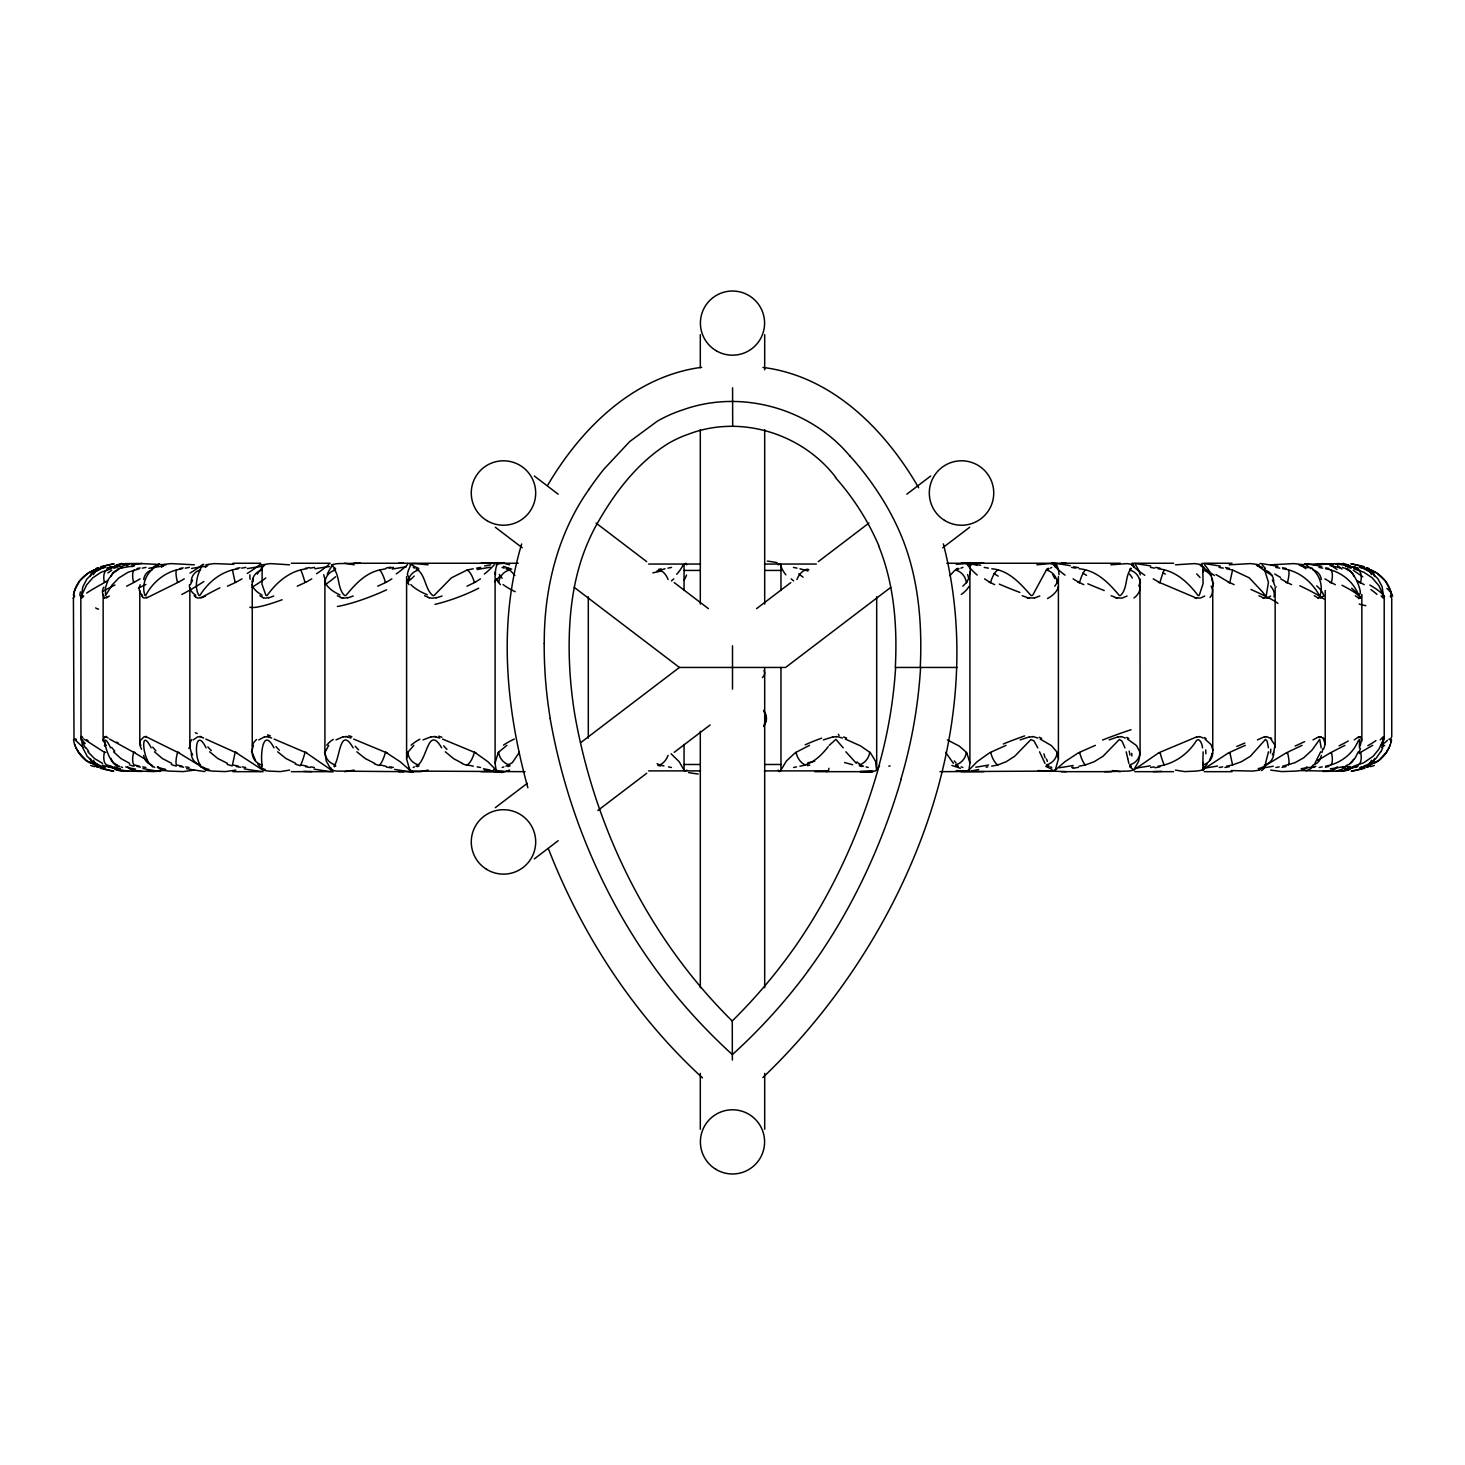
<?xml version="1.0" encoding="UTF-8"?>
<svg xmlns="http://www.w3.org/2000/svg" width="1465" height="1465" viewBox="0 0 1465 1465"><rect width="100%" height="100%" fill="white"/><g stroke="black" fill="none" stroke-linecap="round" stroke-linejoin="round"><path stroke-width="1.5" d="M103.136 741.217L103.154 594.46M139.798 744.367L139.798 590.523M200.577 766.158L200.43 764.931A13.496 12.617 -41.2 0 1 191.292 752.296L189.846 747.333L189.846 587.648M325.029 578.858L324.955 581.898M525.038 771.67L413.753 771.084A134.853 70.466 90 0 1 409.76 770.096L406.592 758.943L406.592 576.587M509.582 770.114L504.949 771.597L499.052 771.084A134.853 51.605 90 0 1 496.122 770.096L495.097 763.521L495.097 572.101M1104.427 771.67L1128.691 771.084A134.853 87.589 90 0 0 1133.654 770.096L1138.47 761.69L1140.081 754.548L1139.971 578.858M1203.644 766.158L1202.802 764.931A13.496 12.947 17.5 0 0 1212.745 752.296L1212.745 582.631A13.478 12.947 -17.5 0 0 1202.802 569.995L1203.644 568.786M1323.646 748.981L1325.202 744.367L1325.202 590.523M1384.205 596.017L1384.224 738.049L1383.986 736.895M1140.1 754.292L1140.045 753.028M1360.289 745.813L1361.589 739.093M189.846 747.333L189.992 745.355A55.871 20.986 3.8 0 1 191.714 739.66M80.831 595.742L80.996 739.898M544.266 643.483C543.991 589.186 557.451 533.956 589.095 489.2M762.88 1077.526C901.121 945.584 992.812 734.881 943.332 543.881M406.592 758.431L407.526 753.028M1273.836 752.039L1274.935 745.081L1270.888 739.093M261.887 765.389L262.143 765.023A13.496 12.947 -17.5 0 1 252.255 752.296L252.255 582.631A13.478 12.947 17.5 0 1 262.198 569.995L261.466 568.951M1226.663 568.786L1232.559 569.995L1229.794 582.631L1234.116 584.663M1212.947 584.663L1212.8 586.183M495.097 762.899L498.118 753.028M1325.202 744.367L1323.518 739.093M920.276 667.454C922.437 621.398 918.17 573.95 899.418 531.356A259.818 259.818 0 0 0 879.146 494.035A292.029 292.029 0 0 0 849.81 455.853M252.072 750.3L253.445 745.355M1268.489 751.801L1265.522 763.338M1321.174 747.864L1319.727 739.349L1311.981 750.153L1303.63 757.863L1294.859 762.734L1282.864 766.158M80.776 738.049L81.015 736.895A13.277 2.106 70.6 0 1 81.802 737.664M1384.224 596.804L1384.077 597.812M324.955 753.028L326.292 761.068L331.346 770.096A134.853 87.589 90 0 0 336.309 771.084L403.754 771.67M1140.045 581.898L1140.1 580.653M262.198 569.995L262.015 584.279L265.952 595.413A2.234 1.557 -77 0 0 267.289 595.248C276.757 582.099 290.07 570.563 306.789 568.786M1202.802 764.931L1203.131 751.801M1203.095 762.423L1202.911 763.943L1203.058 762.661M200.577 568.786C196.786 576.404 194.259 587.245 198.874 595.413A2.234 1.3 -78.6 0 0 200.009 595.248C208.524 581.678 222.039 570.746 238.337 568.786M1058.224 578.858L1057.474 581.898M73.451 595.468L73.836 593.38M200.43 569.995L200.449 569.903A13.478 12.617 41.2 0 0 191.292 582.631L190.432 584.663M1384.169 739.093L1382.319 743.304M1391.475 739.862C1390.578 747.535 1383.345 759.603 1374.078 763.338M73.543 594.991L73.744 593.893M1391.439 740.081L1390.981 742.279M103.228 739.898L104.748 736.895M1359.428 747.864L1359.465 739.44L1358 741.363M1320.661 751.801L1314.947 763.338M73.799 593.6C76.198 581.385 86.38 571.661 98.338 568.786M252.401 581.898L253.298 578.858M1212.599 753.028L1209.541 760.463M73.928 593.032L74.587 590.596M73.268 598.251L74.184 596.017M521.668 543.955C497.807 623.284 506.011 708.913 527.876 787.731M878.377 768.393C860.834 830.124 834.043 889.438 797.967 942.581A540.841 540.841 0 0 1 732.189 1021.013M956.315 770.572L965.948 771.084A134.853 51.605 90 0 0 968.878 770.096L969.903 763.521L969.903 572.101M901.158 779.288C881.179 847.539 850.433 912.97 808.369 970.453M1382.227 747.864L1383.473 739.367L1379.005 749.018L1373.163 756.251L1363.769 762.734L1353.752 766.158M73.415 597.738L74.001 738.561M74.715 590.23L79.568 581.019L87.9 573.291M1390.267 744.751L1389.827 746.015M1361.534 596.017L1360.491 597.812M1358.33 751.801L1355.033 758.174L1350.034 763.338M686.792 770.114L684.833 771.322A132.601 10.402 90 0 1 684.045 770.096L679.156 761.69L671.117 753.779M778.208 564.812L780.167 563.604A132.601 10.402 90 0 1 780.955 564.849M778.208 770.114L779.16 771.597L780.369 771.084A134.853 10.585 -90 0 0 780.973 770.114L786.357 761.068L794.909 753.028A41.35 32.157 34.4 0 1 796.118 752.406M1390.193 739.898L1391.75 736.639L1391.732 598.251L1390.67 595.742M73.58 597.299L74.037 596.273M968.457 578.858L966.882 581.898M1389.314 747.26L1389.04 747.864A46.367 38.127 16.3 0 1 1386.549 751.582M333.855 766.067C340.008 760.152 339.66 724.333 353.157 747.864M1131.236 568.786C1124.79 575.489 1127.903 588.252 1120.743 595.248A2.234 1.795 74.4 0 1 1119.242 595.431C1108.877 582.997 1096.479 570.251 1079.265 568.786M1357.561 742.279C1351.81 755.043 1339.266 763.814 1325.624 766.158M1138.799 586.183L1139.971 582.631A13.478 12.965 14.1 0 0 1129.46 569.995M939.962 771.67L1051.247 771.084A134.853 70.466 90 0 0 1055.24 770.096L1058.408 758.943L1058.408 576.587M763.924 726.585L766.305 718.363L763.924 710.122M1380.598 751.801L1375.891 758.54L1369.903 763.338M191.421 582.392L192.629 580.14M764.089 726.072L766.195 718.363L764.089 710.635M1272.352 754.805L1273.708 752.296A13.496 12.617 41.2 0 1 1264.57 764.931L1264.442 766.067A59.186 10.786 3.2 0 1 1264.405 766.891M519.361 752.314L512.274 762.734L505.919 766.158M262.143 765.023C260.276 756.05 262.675 726.109 273.992 747.864M140.951 739.898L143.936 736.895A13.277 5.823 68.7 0 1 145.603 736.968M1386.916 751.801L1378.62 760.591L1366.607 766.158M547.782 485.08C581.184 428.311 633.667 376.322 701.662 367.294M949.888 575.672L954.557 570.618L959.026 568.786M1207.123 764.126L1202.197 770.096A134.853 102.55 90 0 1 1196.392 771.084L1184.654 771.597L1175.443 770.114M879.568 765.939L876.693 770.096A134.853 31.479 -90 0 1 874.916 771.084L859.955 771.597L873.103 771.615L861.255 771.67M1323.371 596.017L1321.338 597.885A13.789 6.061 67.2 0 1 1318.427 597.39M829.19 745.392L835.874 739.367L843.217 747.864M828.201 746.637C821.151 755.848 811.83 764.583 799.89 766.158M968.878 770.096L977.137 761.69L989.26 753.028A41.35 35.123 10.7 0 1 990.761 752.497M498.008 752.9A41.35 21.975 52.3 0 1 498.558 752.204L506.89 745.355M1054.8 586.183L1057.162 582.631A13.478 12.672 39.1 0 0 1046.358 569.995L1032.678 595.248A2.234 1.978 70 0 1 1030.994 595.431C1020.373 583.656 1008.891 570.178 991.787 568.786M143.698 579.536A13.478 11.958 54.7 0 1 151.774 569.995L152.873 568.786M151.774 569.995C145.09 575.562 141.72 586.824 144.943 595.413A2.234 0.989 -79.6 0 0 145.822 595.248C153.093 581.458 166.406 570.929 182.045 568.786M328.691 745.355L325.029 752.296A13.496 12.965 14.1 0 0 335.54 764.931M82.022 597.885L83.761 596.017M1312.2 766.067L1313.226 764.931A13.496 11.958 54.7 0 0 1321.302 755.391M1055.24 770.096L1064.909 761.69L1078.112 753.028M1262.262 767.147L1259.168 770.096A134.853 114.984 90 0 1 1252.648 771.084L1231.168 770.572M193.252 739.898L197.61 736.895A13.277 7.49 66.7 0 1 199.753 736.913M415.932 766.158C427.157 762.697 427.615 723.49 441.661 747.864M1383.125 736.895L1380.195 739.898M673.79 578.858L671.409 580.909M1133.654 770.096L1158.467 753.028M962.871 586.183L966.351 582.631A13.478 12.05 53.6 0 0 955.51 569.995M1306.707 767.147L1303.172 770.096A134.853 124.598 90 0 1 1296.104 771.084L1281.875 771.597L1270.686 770.114M1270.668 596.017L1267.756 597.885M413.863 745.355L407.838 752.296A13.496 12.672 39.1 0 0 418.66 764.931M1202.197 770.096L1228.311 753.028M1337.014 767.147L1333.113 770.096A134.853 131.136 90 0 1 1325.697 771.084L1301.176 770.572M495.317 807.655L527.308 783.299M580.708 742.627L679.394 667.454L785.588 667.454L890.775 587.355M756.581 608.653L790.789 582.594M818.294 561.644L868.946 523.06M906.817 494.199L930.66 476.033M534.34 858.875L558.183 840.709M597.848 810.493L646.706 773.282M674.211 752.332L710.104 724.992M942.764 547.764L969.683 527.254M1384.681 745.355L1381.953 747.333M109.326 596.017L106.689 597.885M1259.168 770.096L1265.943 765.334M1352.451 767.147L1348.276 770.096A134.853 134.45 90 0 1 1340.658 771.084L1322.803 771.451M153.642 568.145L154.851 567.394M258.811 739.898L264.451 736.895M480.447 578.858L475.722 581.898M1303.172 770.096L1307.476 767.147M112.347 567.816L116.724 564.831A132.601 132.198 90 0 1 126.906 563.604L142.197 563.457M1354.246 739.898L1358.568 736.895M1352.598 767.147L1348.276 770.096A134.853 134.45 -90 0 1 1340.658 771.084M1333.113 770.096L1337.49 767.147M1266.84 764.73L1285.977 753.028M391.906 578.858L386.87 581.898M107.714 580.653L105.681 581.898M139.303 568.786L128.078 572.247L118.995 577.851L112.073 584.975L105.59 595.523L105.425 587.868L108.117 579.774L112.933 573.291L119.452 568.786M1204.706 596.017L1200.769 597.958A13.789 9.303 61.9 0 1 1196.557 597.592M140.072 578.858L134.981 581.898M1317.749 760.463L1318.976 759.694M311.77 578.858L306.515 581.898M1319.397 759.456L1330 753.028M1372.687 745.355L1360.582 752.296A13.496 6.702 72.1 0 1 1358.275 764.931M184.279 578.858L179.005 581.898M241.981 578.858L236.652 581.898M88.761 572.76L94.602 569.995A13.478 8.351 70.2 0 0 90.391 576.459M336.053 739.898L342.828 736.895M1051.724 567.468L1050.552 568.072M413.222 767.495L414.394 766.873M1312.988 739.898L1318.592 736.895M1345.511 766.158L1347.58 764.931A13.496 11.024 62.4 0 0 1353.642 759.419M1344.925 745.355L1331.374 752.296A13.496 4.871 73.4 0 1 1330.769 764.931M101.122 568.786L93.266 572.76L86.783 579.188L82.736 587.117L81.546 595.541L86.582 584.975L92.771 577.851L101.085 572.247L111.175 568.786M1127.116 596.017L1122.428 597.958A13.789 10.585 57.1 0 1 1117.649 597.647M1046.358 569.995L1049.032 568.786M126.649 586.183L133.626 582.631A13.478 4.871 73.4 0 1 134.231 569.995M205.485 596.017L201.053 597.958M423.055 739.898L430.802 736.895M1257.428 739.898L1264.167 736.895M1302.092 745.355L1287.424 752.296A13.496 2.93 74.2 0 1 1288.504 764.931M120.734 568.145L122.584 567.394M466.987 586.183L474.385 582.631A13.478 5.073 73.3 0 0 467.152 569.995L451.403 577.851L434.299 595.248A2.234 1.959 -70.2 0 1 432.596 595.431C424.502 588.399 425.747 573.914 415.968 568.786M227.478 586.183L235.206 582.631L232.441 569.995M1039.82 596.017L1034.491 597.958M809.522 745.355L796.026 752.296A13.496 8.534 69.9 0 0 805.402 764.931M146.592 597.958L177.576 582.631A13.478 2.93 74.2 0 1 176.496 569.995M1344.028 766.873L1342.508 767.495M297.267 586.183L305.068 582.631A13.478 1.135 74.5 0 0 300.691 569.995M377.75 586.183L385.46 582.631A13.478 3.15 74.1 0 0 379.582 569.995C365.279 573.2 355.134 584.334 346.216 595.138A2.234 1.776 -74.5 0 1 344.495 595.431C337.243 588.417 339.972 575.745 333.764 568.786M1245.25 745.355L1229.794 752.296L1232.578 764.931L1226.571 766.158M273.699 596.017L268.589 597.958M956.315 564.355L964.977 563.604A132.601 50.744 -90 0 1 968.878 564.831M1006.034 745.355L990.615 752.296A13.496 5.073 73.3 0 0 997.848 764.931L1006.162 761.745L1014.696 756.251L1030.921 739.55L1033.851 740.796L1037.806 747.864M656.961 570.984L665.018 568.786M1095.362 745.355L1079.54 752.296A13.496 3.15 74.1 0 0 1085.418 764.931L1094.117 761.745L1103.035 756.251L1119.407 739.44L1121.97 741.07L1124.974 747.864M1109.225 739.898L1117.74 736.895M353.212 596.017L347.553 597.958M1363.842 766.158L1366.79 764.931A13.496 9.816 67.1 0 0 1371.551 760.335M962.945 567.394L960.875 568.145M428.128 770.114L420.473 771.67L398.736 771.67M1036.872 564.812L1049.911 563.604A132.601 69.276 -90 0 1 1055.24 564.831M502.147 767.495L503.832 766.873M1020.226 739.898L1029.327 736.895M442.064 596.017L436.002 597.958M823.348 739.898L832.907 736.895M102.898 568.145L105.334 567.394M1361.791 766.873L1359.795 767.495M354.182 770.114L344.678 771.67M1110.818 564.812L1127.025 563.604A132.601 86.124 -90 0 1 1133.654 564.831M1232.578 764.931L1241.386 761.745L1250.378 756.251L1265.522 739.367L1267.188 741.363L1268.434 747.864M1158.101 766.158C1173.227 764.236 1186.65 755.079 1195.165 742.59C1198.516 735.338 1202.435 743.652 1202.49 747.864M1196.667 736.895L1159.932 752.296A13.496 1.135 74.5 0 0 1164.309 764.931M100.554 568.145L103.521 567.394M1364.043 766.873L1361.626 767.495M289.557 770.114L280.346 771.597L268.626 771.084A134.853 102.55 90 0 1 262.803 770.096L236.689 753.028M1175.443 564.812L1194.415 563.604A132.601 100.829 -90 0 1 1202.197 564.831M113.776 568.145L117.2 567.394M235.828 770.114L225.5 771.597L212.352 771.084A134.853 114.984 90 0 1 205.833 770.096L199.057 765.334M1229.172 564.812L1250.451 563.604A132.601 113.061 -90 0 1 1259.168 564.831M1350.767 766.873L1347.965 767.495M467.152 569.995L473.213 568.786M997.848 764.931L991.677 766.158M379.582 569.995L385.734 568.786M796.502 766.873L793.591 767.495M668.003 568.145L671.574 567.394M194.314 770.114L183.125 771.597L168.896 771.084A134.853 124.598 90 0 1 161.828 770.096L157.524 767.147M1270.686 564.812L1293.723 563.604A132.601 122.511 -90 0 1 1303.172 564.831M1085.418 764.931L1079.156 766.158M142.233 568.145L146.042 567.394M1322.254 766.873L1319.159 767.495M166.076 770.114L154.301 771.597L139.303 771.084A134.853 131.136 90 0 1 131.887 770.096L127.51 767.147M1298.924 564.812L1323.188 563.604A132.601 128.938 -90 0 1 1333.113 564.831A132.601 128.938 90 0 0 1330.659 564.446M1313.226 564.812L1338.094 563.604A132.601 132.198 -90 0 1 1348.276 564.831L1350.016 566.021M185.231 568.145L189.296 567.394M1279.22 766.873L1275.905 767.495M476.601 568.145L480.758 567.394M987.831 766.873L986.128 767.184M241.688 568.145L245.955 567.394M1222.726 766.873L1219.265 767.495M310.25 568.145L314.572 567.394M389.196 568.145L393.499 567.394M1154.164 766.873L1150.648 767.495M1073.021 767.257L1071.721 767.495M147.086 770.938L149.467 770.572M1161.58 771.377L1153.047 771.597M142.197 771.451L124.342 771.084A134.853 134.45 -90 0 1 116.724 770.096L112.402 767.147M311.953 771.597L303.42 771.377M398.736 563.256L518.207 563.256M480.996 563.256L503.978 563.256L509.582 564.812M961.022 563.256L984.004 563.256M1066.264 563.256L946.793 563.256M232.99 563.256L260.715 563.256M291.352 563.256L330.174 563.256M353.724 563.256L403.754 563.256M1061.246 563.256L1120.322 563.256M1134.826 563.256L1173.648 563.256M1204.285 563.256L1232.01 563.256M648.647 564.043L700.471 564.043M764.529 564.043L816.353 564.043M684.045 570.434L700.178 570.434M764.822 570.434L780.955 570.434M957.323 667.454L895.316 667.454C897.422 626.379 894.273 584.059 878.542 545.658M684.045 764.492L700.178 764.492M764.822 764.492L780.955 764.492M648.647 770.883L700.471 770.883M764.529 770.883L828.238 770.883A6.446 1.007 90 0 0 828.934 768.283M232.99 771.67L260.715 771.67M291.352 771.67L330.174 771.67M814.687 771.67L870.32 771.67M1061.246 771.67L1111.276 771.67M1134.826 771.67L1173.648 771.67M1204.285 771.67L1232.01 771.67M480.996 771.67L503.978 771.67M961.022 771.67L984.004 771.67M1066.264 771.67L1038.081 770.572M331.346 564.831A132.601 86.124 -90 0 1 337.976 563.604L360.573 563.256M503.978 563.256L500.041 563.604A132.601 50.744 -90 0 0 496.122 564.831M344.678 563.256L354.182 564.812M1120.322 771.67L1112.32 770.572M871.913 771.67L869.587 770.938M1150.428 567.394L1154.75 568.145M314.352 767.495L310.836 766.873M1219.045 567.394L1223.312 568.145M1071.501 567.394L1075.804 568.145M393.279 767.495L391.979 767.257M245.735 767.495L242.274 766.873M391.54 767.184L389.782 766.873M1275.704 567.394L1279.769 568.145M984.242 567.394L988.399 568.145M480.557 767.495L477.169 766.873M385.844 766.158L379.582 764.931A13.496 3.15 -74.1 0 0 385.46 752.296L353.706 739.093M189.095 767.495L185.78 766.873M1158.211 568.786C1175.241 570.379 1188.188 582.429 1197.949 595.413A2.234 1.557 76.9 0 0 1199.267 595.248L1203.076 583.601L1202.802 569.995M233.832 564.355L214.549 563.604A132.601 113.061 -90 0 0 205.833 564.831M306.899 766.158L300.691 764.931A13.496 1.135 -74.5 0 0 305.068 752.296L274.138 739.093M473.323 766.158L467.152 764.931A13.496 5.073 -73.3 0 0 474.385 752.296L442.577 739.093M238.429 766.158L232.441 764.931L235.206 752.296L205.869 739.093M1318.958 567.394L1322.767 568.145M145.841 767.495L142.746 766.873M166.076 564.812L141.812 563.604A132.601 128.938 -90 0 0 131.887 564.831M182.136 766.158L176.496 764.931A13.496 2.93 -74.2 0 1 177.576 752.296L146.427 736.895M1282.955 568.786C1298.851 570.782 1311.871 581.715 1319.342 595.413A2.234 1.007 79.6 0 0 1320.185 595.266C1323.261 585.945 1319.617 574.994 1312.127 568.786M762.99 367.422C832.303 376.157 885.299 429.886 918.683 487.808M799.982 568.786L808.057 570.984M793.426 567.394L796.997 568.145M194.314 564.812L171.277 563.604A132.601 122.511 -90 0 0 161.828 564.831M663.956 765.902L659.598 764.931A13.496 8.534 -69.9 0 0 668.077 755.391M1347.8 567.394L1351.224 568.145M668.498 766.873L671.409 767.495M117.035 767.495L114.233 766.873M1325.697 568.786C1339.743 571.094 1352.415 580.47 1358.055 593.636C1365.032 599.277 1354.374 568.054 1345.548 568.786M139.376 766.158L134.231 764.931A13.496 4.871 -73.4 0 1 133.626 752.296L109.582 739.093M435.691 736.895L439.647 738.049M1029.217 598.013L1027.789 597.647M347.278 736.895L350.941 738.049M1361.479 567.394L1364.446 568.145M103.374 767.495L100.957 766.873M1353.825 568.786L1363.915 572.266L1372.229 577.833L1378.876 585.689L1383.509 595.504L1382.008 586.385L1377.796 578.638L1371.716 572.742L1363.878 568.786M111.248 766.158L106.725 764.931A13.496 6.702 -72.1 0 1 104.418 752.296L83.945 739.093M1117.649 598.013L1116.33 597.647M289.557 564.812L270.585 563.604A132.601 100.829 -90 0 0 262.803 564.831M863.508 766.158L859.168 764.931A13.496 11.152 -61.8 0 0 869.789 752.296L860.376 745.813L845.342 739.093M1232.559 569.995L1249.242 577.833L1262.336 591.714M268.333 736.895L271.629 738.049M342.737 598.013L341.565 597.647M1196.594 598.013L1195.422 597.647M866.09 766.873L868.232 767.495M1359.667 567.394L1362.102 568.145M105.205 767.495L103.209 766.873M1366.662 568.786C1379.334 571.332 1390.084 583.51 1391.53 595.358M98.393 766.158L86.673 760.811L78.085 751.801M429.392 597.647L430.71 598.013A13.789 11.427 -51.6 0 0 435.966 597.573M1026.727 597.317L1022.185 595.742M200.833 736.895L203.672 738.049M505.974 568.786L510.443 570.618L514.893 575.342M958.073 765.829L955.51 764.931A13.496 12.05 -53.6 0 0 966.351 752.296L959.209 746.051L947.342 739.898M1264.094 598.013L1263.105 597.647M842.448 738.049L838.328 736.895A14.943 14.265 -30.2 0 0 836.552 736.492M1115.341 597.317L1111.093 595.742M504.125 568.145L502.056 567.394M428.439 597.317L424.594 595.742M961.168 766.873L962.853 767.495M428.128 564.812L415.108 563.604A132.601 69.276 -90 0 0 409.76 564.831M295.655 763.338L286.041 758.54L277.654 751.801M1194.543 597.317L1159.932 582.631A13.478 1.135 -74.5 0 1 1164.309 569.995M227.423 763.338L217.864 758.54L209.623 751.801M101.158 766.158L92.698 761.745L87.149 756.251L82.773 747.864L81.564 739.349L85.3 747.864M1342.416 567.394L1344.266 568.145M374.637 763.338L365.206 758.54L356.874 751.801M122.492 767.495L120.972 766.873M171.643 763.338L162.377 758.54L154.484 751.801M1037.788 738.049L1034.198 736.895A14.943 12.874 -59.5 0 0 1032.642 736.51M462.409 763.338L453.418 758.54L445.342 751.801M340.722 597.317L337.371 595.742M263.389 597.647L264.378 598.013A13.789 8.991 -62.7 0 0 268.608 597.445M129.671 763.338L120.917 758.54L113.556 751.801M1049.068 766.158L1046.34 764.931A13.496 12.672 -39.1 0 0 1057.162 752.296L1051.394 745.575L1040.223 739.093M1262.354 597.317L1258.966 595.742M1125.34 738.049L1122.172 736.895A14.943 11.683 -65.5 0 0 1120.762 736.529M102.532 763.338L94.511 758.54L87.882 751.801M1083.807 584.663L1079.54 582.631A13.478 3.15 -74.1 0 1 1085.418 569.995M1291.617 584.663L1287.424 582.631A13.478 2.93 -74.2 0 0 1288.504 569.995M994.68 584.663L990.615 582.631A13.478 5.073 -73.3 0 1 997.848 569.995M262.656 597.317L259.873 595.742M414.449 568.072L413.276 567.468M1050.606 766.873L1051.778 767.495M1335.329 584.663L1331.374 582.631A13.478 4.871 -73.4 0 0 1330.769 569.995M1321.082 736.895L1322.62 738.049M90.922 763.338C81.729 759.932 74.477 747.59 73.525 739.862M1228.348 581.898L1216.023 574.591M1158.485 581.898L1153.23 578.858M306.551 753.028L331.346 770.096M1285.995 581.898L1280.721 578.858M1127.482 739.093L1136.51 745.575L1139.971 752.296A13.496 12.965 -14.1 0 1 1129.46 764.931L1131.273 766.158M179.041 753.028L198.16 764.73M1317.108 597.317L1314.288 595.742M1203.241 738.049L1200.549 736.895A14.943 10.218 -69.3 0 0 1199.341 736.547M1078.13 581.898L1073.094 578.858M119.489 766.158C107.568 767.825 98.595 722.556 110.589 747.864M386.888 753.028L400.091 761.69L409.76 770.096M1330.019 581.898L1324.928 578.858M135.018 753.028L145.603 759.456M106.432 736.895L108.154 738.049M1364.208 584.663L1360.582 582.631A13.478 6.702 -72.1 0 0 1358.275 569.995M1310.15 567.394L1311.358 568.145M154.649 767.422L153.788 766.873M989.278 581.898L984.553 578.858M475.74 753.028L487.863 761.69L496.122 770.096M1376.239 572.76L1370.398 569.995A13.478 8.351 -70.2 0 1 1374.61 576.459M1359.319 581.898L1357.286 580.653M196.163 597.317L194.167 595.87M146.024 759.694L147.251 760.463M1377.1 573.291L1385.432 581.019L1390.285 590.23M1204.999 739.093L1211.061 744.605L1212.947 750.263M1269.532 738.049L1267.39 736.895A14.943 8.497 -71.7 0 0 1266.401 736.565M856.347 763.338L845.891 751.801M82.937 747.26L74.294 739.093M1355.29 595.742L1357.487 597.317M112.549 767.147L116.724 770.096A134.853 134.45 90 0 0 124.342 771.084M824.465 771.048L826.846 771.579A122.584 19.173 90 0 0 828.238 770.883M131.887 770.096L127.986 767.147M679.394 667.454L574.225 587.355M534.34 476.033L558.183 494.199M596.054 523.06L646.706 561.644M674.211 582.594L708.419 608.653M495.317 527.254L522.236 547.764M793.591 580.909L791.21 578.858M1360.253 736.895L1361.168 738.049A51.403 17.836 -22.5 0 1 1361.333 739.184M161.828 770.096L158.293 767.147M152.891 766.158C142.984 763.466 139.193 724.168 151.206 747.864M104.619 597.921L104.436 597.738A35.087 11.647 -48.2 0 1 104.216 597.226L103.429 595.87M142.746 597.207L141.519 595.87M953.367 763.338L945.639 752.332M205.833 770.096L202.738 767.147M702.504 1077.892C634.07 1014.97 582.154 935.329 548.459 848.913M81.875 736.895L82.956 738.049M1383.015 597.921L1381.092 595.87M500.444 584.663L498.649 582.631A13.478 12.05 -53.6 0 1 509.49 569.995M849.792 455.89C810.273 408.57 741.546 388.884 683.258 409.724A136.135 136.135 0 0 0 657.437 421.096L629.73 441.551L604.038 469.038A301.351 301.351 0 0 0 589.095 489.2M262.803 770.096L257.877 764.126M1313.134 569.903L1313.226 569.995A13.478 11.958 -54.7 0 1 1321.302 579.536M835.746 477.334C802.216 433.493 740.484 414.21 688.477 434.189A110.626 110.626 0 0 0 668.022 443.62C636.03 463.636 612.809 495.115 594.882 527.766A215.556 215.556 0 0 0 585.506 548.24C573.035 579.792 569.079 614.036 569.134 647.75A426.718 426.718 0 0 0 574.884 715.085C593.16 818.495 639.051 917.841 708.987 996.53A562.505 562.505 0 0 0 732.262 1021.087L732.372 1060.056M206.107 747.864C195.01 725.633 194.003 758.174 200.43 764.931M1044.966 763.338L1039.546 751.801M1262.519 592.006L1265.211 595.413A2.234 1.3 78.5 0 0 1266.309 595.266L1268.452 582.283L1264.515 569.61M498.118 581.898L496.543 578.858M966.882 753.028L969.903 762.899M409.01 584.663L407.838 582.631A13.478 12.672 -39.1 0 1 418.66 569.995M104.418 745.355L105.04 746.344M255.478 760.463L252.401 753.028M1272.371 580.14L1273.323 581.898M192.648 754.805L191.677 753.028M141.556 749.311L139.908 745.355M1390.963 596.273L1391.42 597.299M75.686 747.26L75.96 747.864A46.367 38.127 -16.3 0 0 78.451 751.582M686.792 564.812L685.84 563.311L684.631 563.824A134.853 10.585 -90 0 0 684.045 564.831L684.045 590.487M1211.701 578.858L1212.599 581.898M407.526 581.898L406.776 578.858M75.173 746.015L74.532 744.147M1057.474 753.028L1058.408 758.431M325.523 584.663L325.029 582.631A13.478 12.965 -14.1 0 1 335.54 569.995M1390.413 590.596L1391.402 594.607M1128.856 763.338L1127.849 758.888M1126.182 751.801L1127.775 758.54M1274.971 586.183L1273.708 582.631A13.478 12.617 -41.2 0 0 1264.57 569.995L1264.57 569.995M550.162 718.546C568.988 825.528 616.271 928.279 688.312 1009.934A586.604 586.604 0 0 0 732.372 1054.617A573.273 573.273 0 0 0 808.424 970.508M1203.058 572.247L1202.911 570.984M1264.496 569.354L1264.46 568.951A58.673 10.731 -3 0 0 1264.423 568.145M732.573 387.822L732.683 426.15M1361.846 594.46L1361.864 741.217M1275.154 587.648L1275.154 747.26M876.693 596.749L876.693 770.096L875.447 761.068L870.54 753.028A41.24 25.912 -50.5 0 0 869.77 752.314M780.973 564.831L780.973 590.487M780.973 667.454L780.973 770.096M764.693 334.661L764.693 369.803M764.693 429.611L764.693 604.093M764.693 668.388L764.693 987.795M764.693 1073.351L764.693 1129.277M732.5 645.754L732.5 689.173M700.307 334.661L700.307 367.825M700.307 429.611L700.307 604.093M700.307 731.291L700.307 987.795M700.307 1073.351L700.307 1129.277M684.045 744.44L684.045 770.096M588.307 596.749L588.307 738.159M324.9 580.653L324.919 754.292M895.628 667.472A474.129 474.129 0 0 1 878.176 768.338M835.453 477.59A252.969 252.969 0 0 1 878.762 545.566M920.588 667.472A499.492 499.492 0 0 1 900.92 779.215M550.236 718.528A447.008 447.008 0 0 1 544.193 643.483M763.979 670.531A32.084 12.855 0 0 1 762.459 677.636M765.243 713.07A18.02 17.781 64 0 1 766.47 718.344A15.126 14.87 67.3 0 1 765.682 722.684M493.467 770.645A74.074 5.988 -11.7 0 1 494.895 768.85M502.001 772.513A74.074 9.413 12.6 0 1 484.421 769.839M509.49 764.931A13.496 12.05 53.6 0 1 498.649 752.296M507.824 766.598A59.278 6.721 -9 0 1 510.076 765.902M509.875 569.006A58.692 6.721 8.8 0 1 507.879 568.402M511.706 569.171A73.506 4.798 13.9 0 1 503.447 566.332M495.481 574.555A68.965 36.607 -14.9 0 1 496.946 564.757M494.309 564.684A68.965 34.354 -17.8 0 1 484.347 574.042M477.205 569.5A73.506 6.391 -11.6 0 1 490.189 567.248M503.502 745.154A55.871 19.008 -10.5 0 1 514.361 739.056M515.24 591.714A55.762 19.32 10.8 0 1 503.118 584.553M498.741 582.502A40.819 21.462 -54.8 0 1 498.246 581.77M502.147 578.217A66.786 33.017 9.9 0 1 499.272 574.39M409.541 770.132A74.074 8.259 -10.8 0 1 409.577 768.136M413.313 772.165A74.074 11.812 11.4 0 1 394.616 769.381M407.307 752.772A41.35 17.379 55.2 0 1 407.655 752.076M467.024 765.353A50.506 47.649 -66.1 0 1 462.299 763.613M489.988 769.967A59.186 1.52 10.9 0 1 483.395 768.777M417.159 766.689A59.278 8.076 -7.9 0 1 418.972 765.994M446.953 749.366A46.367 23.898 50.4 0 1 443.694 745.832M500.243 575.635A66.786 34.299 -16.1 0 1 494.621 581.697M475.594 581.715A40.819 34.812 11.4 0 1 474.257 582.429M418.825 568.933A58.692 8.039 7.7 0 1 417.232 568.31M418.386 568.292A73.506 7.508 13.2 0 1 412.471 565.362M411.061 564.739A68.965 33.805 -20.1 0 0 407.343 574.445A66.786 34.171 4.7 0 0 409.632 578.547M407.563 564.629A68.965 31.076 -22.3 0 1 396.264 573.914M392.254 569.061A73.506 8.625 -10.7 0 1 406.336 566.79M484.567 565.966A58.673 1.319 -10.9 0 1 490.72 564.849M411.152 745.209A55.871 20.272 -7.1 0 1 419.869 739.221M430.857 737.042A13.277 11.244 52 0 1 434.043 736.84M434.025 736.456A14.943 12.855 59.6 0 1 435.709 736.694M438.694 736.144A51.403 15.419 24.7 0 1 441.917 737.243M474.532 752.094A41.24 35.508 -13.2 0 1 475.887 752.845M478.707 588.179A55.871 14.65 -20.4 0 1 435.05 604.367M429.227 597.885A35.087 25.692 -22.7 0 1 428.256 597.555M427.322 594.79A55.762 20.62 7.4 0 1 410.859 584.59M408.057 582.356A40.819 16.756 -57.5 0 1 407.783 581.605M332.738 769.821A74.074 10.328 -9.7 0 1 330.815 767.715M333.104 771.927A74.074 13.918 9.8 0 1 313.986 769.07M324.552 752.534A41.35 12.343 57.1 0 1 324.681 751.838M379.398 765.536A50.506 49.462 -48.5 0 1 374.417 763.869M391.485 767.953A59.186 3.26 10.5 0 1 386.357 767.019M334.441 766.763A59.278 9.248 -6.6 0 1 335.723 766.048M358.632 749.86A46.367 28.403 46.3 0 1 355.244 746.271M414.247 576.056A66.786 31.388 -21 0 1 406.702 582.722M386.723 581.678A40.819 35.05 -3.5 0 1 385.313 582.392M335.632 568.878A58.692 9.156 6.4 0 1 334.496 568.237M334.753 567.816A73.506 10.017 12.1 0 1 331.639 564.886M327.263 574.317A68.965 30.161 -24.4 0 1 333.086 564.684M328.838 564.574A68.965 27.029 -26.2 0 1 316.55 573.731M314.883 568.786A73.506 10.64 -9.5 0 1 329.68 566.516M386.229 567.981A58.673 3.04 -10.6 0 1 390.716 567.156M326.768 745.264A55.871 21.041 -3.5 0 1 333.233 739.385M342.883 737.005A13.277 10.237 59.1 0 1 345.777 736.858M345.74 736.456A14.943 11.665 65.6 0 1 347.278 736.675M348.853 735.686A51.403 12.013 27 0 1 351.875 736.767M385.606 752.058A41.24 35.819 2.3 0 1 387.053 752.809M386.559 589.827A55.871 11.537 -22.4 0 1 337.371 606.51M347.553 597.519A13.789 10.328 -58.3 0 1 342.792 597.885M341.4 597.848A35.087 23.934 -30.8 0 1 340.558 597.519M339.953 594.955A55.762 21.407 3.7 0 1 326.475 584.627M325.431 582.099A40.819 11.647 -59.2 0 1 325.395 581.33M324.919 578.876A66.786 34.482 -0.7 0 1 323.765 574.701M265.293 769.583A74.074 12.123 -8.3 0 1 261.283 767.44M263.114 771.744A74.074 15.694 8 0 1 244.142 768.832M251.632 751.948A41.35 7.014 58.3 0 1 251.541 751.289M300.472 765.719A50.506 50.048 1.5 0 1 295.362 764.107M310.177 767.532A59.186 4.908 9.9 0 1 305.526 766.671M261.667 766.836A59.278 10.182 -5.1 0 1 262.363 766.103M279.412 750.245A46.367 32.193 40.6 0 1 275.969 746.601M335.668 576.716A66.786 27.707 -25.1 0 1 325.688 584.315M306.368 581.642A40.819 34.409 -17.9 0 1 304.921 582.356M262.327 568.823A58.692 10.054 4.9 0 1 261.686 568.182M261.777 567.523A73.506 12.288 10.8 0 1 261.631 564.574M257.254 574.134A68.965 25.784 -28 0 1 265 564.629M260.111 564.501A68.965 22.323 -29.2 0 1 247.2 573.493M247.384 568.585A73.506 12.398 -8.1 0 1 262.51 566.314M305.471 568.31A58.673 4.688 -10 0 1 309.518 567.559M252.419 745.319A55.871 21.279 0.1 0 1 256.558 739.514M264.487 736.968A13.277 8.973 63.6 0 1 267.033 736.877M266.96 736.437A14.943 10.2 69.3 0 1 268.315 736.639M267.619 734.844A51.403 8.332 28.6 0 1 270.347 735.888M305.214 752.021A41.24 35.252 17.5 0 1 306.698 752.754M282.141 599.753A55.871 8.131 -23.9 0 1 249.856 607.151M263.224 597.812A35.087 21.59 -37.1 0 1 262.528 597.482M262.143 595.12A55.762 21.664 0 0 1 252.09 584.663M253.115 581.367A40.819 6.245 -60.3 0 1 253.317 580.598M250.076 579.261A66.786 33.951 -6.1 0 1 249.947 574.884M209.037 769.418A74.074 13.643 -6.8 0 1 202.921 767.239M204.954 771.579A74.074 17.067 6 0 1 186.659 768.649M188.765 748.267A41.35 1.502 58.7 0 1 188.71 748.066M232.221 765.884A50.506 49.407 49.8 0 1 227.093 764.327M240.626 767.33A59.186 6.428 9 0 1 236.323 766.525M200.577 766.891A59.278 10.878 -3.5 0 1 200.668 766.158M211.271 750.556A46.367 35.197 32.9 0 1 207.883 746.875M265.861 577.979A66.786 23.348 -28.4 0 1 252.108 587.209M236.506 581.587A40.819 32.926 -30 0 1 235.078 582.301M200.65 568.786A58.692 10.713 3.3 0 1 200.577 568.145M200.87 567.303A73.506 14.247 9.1 0 1 203.708 564.373M205.375 567.394A68.965 20.766 -30.8 0 1 208.451 564.556M203.086 564.373A68.965 17.067 -31.5 0 1 190.029 573.145M191.53 568.438A73.506 13.844 -6.5 0 1 206.62 566.168M236.323 568.457A58.673 6.208 -9.1 0 1 240.059 567.742M199.661 736.437A14.943 8.479 71.8 0 1 200.797 736.602M195.285 732.756A51.403 4.432 29.6 0 1 197.244 733.525M235.334 751.966A41.24 33.823 30.1 0 1 236.836 752.717M201.785 597.372A55.871 4.523 -24.8 0 1 219.897 587.831M201.108 597.335A13.789 7.435 -65.6 0 1 197.574 597.958L196.731 597.647A35.087 18.697 -42 0 1 196.072 597.427M195.779 595.284A55.762 21.389 -3.8 0 1 189.479 584.7M165.453 769.271A74.074 14.815 -5 0 1 157.341 767.056M160.015 771.451A74.074 18.02 3.8 0 1 142.874 768.502M176.294 766.048A50.506 47.539 66.6 0 1 171.295 764.565M183.656 767.221A59.186 7.801 8 0 1 179.719 766.433M152.69 766.946A59.278 11.299 -1.8 0 1 152.14 766.195M151.774 764.931A13.496 11.958 -54.7 0 1 143.698 755.391M155.931 750.831A46.367 37.321 22.9 0 1 152.671 747.113M203.873 581.513A66.786 18.404 -31 0 1 181.77 594.479M178.877 581.55A40.819 30.637 -39.2 0 1 177.466 582.264M152.159 568.75A58.692 11.097 1.6 0 1 152.635 568.09M153.386 567.138A73.506 15.859 7.3 0 1 159.136 564.208M161.516 567.175A68.965 15.236 -32.9 0 1 164.886 564.428M159.245 564.153A68.965 11.39 -33.2 0 1 155.51 566.699M148.807 568.31A73.506 14.961 -4.7 0 1 163.494 566.039M179.756 568.548A58.673 7.581 -8.1 0 1 183.162 567.834M140.823 745.41A55.871 20.199 7.4 0 1 140.274 739.788M145.475 736.419A14.943 6.538 73.3 0 1 146.353 736.565M177.686 751.93A41.24 31.552 39.8 0 1 179.169 752.662M146.72 597.152A13.789 5.677 -67.5 0 1 143.881 598.013L143.295 597.647A35.087 15.364 -45.6 0 1 142.856 597.335M142.526 595.468A55.762 20.602 -7.5 0 1 140.219 584.736M135.641 769.125A74.074 15.621 -3.1 0 1 125.697 766.928M129.341 771.322A74.074 18.551 1.5 0 1 113.812 768.356M134.066 766.232A50.506 44.518 73.5 0 1 129.323 764.822M140.439 767.147A59.186 8.973 6.7 0 1 136.923 766.36M119.178 767.001A59.278 11.445 0 0 1 117.969 766.232M117.42 764.931A13.496 11.024 -62.4 0 1 111.01 758.449M114.71 751.087A46.367 38.548 10.6 0 1 111.688 747.351M98.595 609.092A66.786 13.002 -32.8 0 1 95.701 607.865M134.908 581.477A40.819 27.597 -46 0 1 133.553 582.209M111.01 576.459A13.478 11.024 62.4 0 1 117.42 569.995M118.006 568.713A58.692 11.207 -0.2 0 1 119.05 568.054M120.386 566.992A73.506 17.086 5.2 0 1 128.92 564.062M132.07 566.754A68.965 9.339 -34.3 0 1 135.513 564.172M130.037 563.604A68.965 5.439 -34.1 0 1 126.832 565.783M120.277 568.2A73.506 15.694 -2.8 0 1 134.212 565.93M136.977 568.603A58.673 8.772 -6.8 0 1 140.017 567.907M106.341 745.465A55.871 18.899 10.7 0 1 103.557 739.953M104.711 736.822A13.277 4.01 69.9 0 1 105.92 737.115M105.755 736.437A14.943 4.45 74.3 0 1 106.341 736.492M118.39 743.158A51.403 3.589 29.7 0 1 116.87 742.151M133.7 751.856A41.24 28.494 46.8 0 1 135.11 752.589M138.479 588.051A55.871 2.93 -25.1 0 1 145.914 584.462M106.817 596.749A13.789 3.791 -68.8 0 1 104.711 598.031M103.667 595.687A55.762 19.301 -10.9 0 1 103.832 587.154M120.368 769.015A74.074 16.042 -1.1 0 1 108.813 766.781M113.684 771.194A74.074 18.605 -0.9 0 1 100.169 768.209M106.597 766.415A50.506 40.379 77.1 0 1 102.239 765.096M111.944 767.092A59.186 9.925 5.2 0 1 108.923 766.323M100.829 767.056A59.278 11.299 1.8 0 1 98.997 766.268M98.21 764.931A13.496 9.816 -67.1 0 1 93.449 760.335M88.669 751.325A46.367 38.804 -3 0 1 85.959 747.571M105.645 581.404A40.819 23.88 -50.9 0 1 104.4 582.136M106.725 569.995A13.478 6.684 72.1 0 0 104.418 582.631L98.063 586.183A55.871 10.09 -23.1 0 0 86.655 593.069M93.449 574.591A13.478 9.816 67.1 0 1 98.21 569.995M99.052 568.676A58.692 11.042 -1.9 0 1 100.645 567.999M102.66 566.863A73.506 17.891 3 0 1 113.739 563.952M118.958 565.27A68.965 3.205 -34.9 0 1 121.742 563.293M106.689 568.09A73.506 16.06 -0.8 0 1 119.526 565.838M116.724 564.831A132.601 132.198 -90 0 1 126.906 563.604M108.978 568.64A58.673 9.742 -5.4 0 1 111.596 567.962M85.171 743.542A55.871 17.14 13.7 0 1 82.461 740.118M81.509 736.62A14.943 2.234 74.9 0 1 81.747 736.437M88.083 740.814A51.403 7.526 28.8 0 1 86.82 739.715M104.418 751.783A41.24 24.759 51.8 0 1 105.736 752.516M103.099 591.182A55.871 6.593 -24.4 0 1 114.966 584.993M82.608 595.358A13.789 1.813 -69.4 0 1 81.161 597.519M81.161 597.335A35.087 7.636 -49.9 0 1 81.161 596.951M80.099 595.925A55.762 17.507 -13.9 0 1 80.52 591.897M120.038 768.905A74.074 16.078 0.9 0 1 107.11 766.653M113.446 771.066A74.074 18.203 -3.2 0 1 102.275 768.081M94.566 766.635A50.506 35.27 79.2 0 1 90.702 765.444M94.602 764.931A13.496 8.351 -70.1 0 1 90.391 758.449M98.833 767.037A59.186 10.64 3.6 0 1 96.342 766.287M98.137 767.111A59.278 10.878 3.5 0 1 95.701 766.323M95.756 568.64A58.692 10.603 -3.6 0 1 97.88 567.944M100.609 566.735A73.506 18.258 0.7 0 1 113.959 563.842M111.725 570.306A68.965 3.022 -35 0 1 107.861 572.943M108.282 568.328A68.965 6.739 -33.9 0 1 110.571 566.68M108.373 567.981A73.506 16.005 1.2 0 1 119.819 565.728M96.415 568.676A58.673 10.475 -3.8 0 1 98.576 567.999M76.491 739.953A51.403 11.262 27.3 0 1 75.667 738.836M74.495 596.456A35.087 3.461 -50.8 0 1 74.715 596.035M100.114 766.506A59.186 11.097 2 0 1 99.51 766.25M97.569 766.726A50.506 29.263 80.5 0 1 96.122 766.287M99.565 568.695A58.673 10.951 -2.1 0 1 101.213 568.035M1356.187 766.781A74.074 16.042 1.1 0 1 1344.632 769.015M1364.831 768.209A74.074 18.605 0.9 0 1 1351.316 771.194M1366.003 766.268A59.278 11.299 -1.8 0 1 1365.417 766.525M1364.354 567.999A58.692 11.042 1.9 0 1 1365.948 568.676M1351.261 563.952A73.506 17.891 -3 0 1 1362.34 566.863M1343.258 563.293A68.965 3.205 34.9 0 1 1344.357 564.08M1345.474 565.838A73.506 16.06 0.8 0 1 1358.311 568.09M1338.094 563.604A132.601 132.198 90 0 1 1348.276 564.831M1366.79 569.995A13.478 9.816 -67.1 0 1 1371.551 574.591M1357.89 766.653A74.074 16.078 -0.9 0 1 1344.962 768.905M1362.725 768.081A74.074 18.203 3.2 0 1 1351.554 771.066M1374.298 765.444A50.506 35.27 -79.2 0 1 1370.434 766.635M1374.61 758.449A13.496 8.351 70.1 0 1 1370.398 764.931M1368.658 766.287A59.186 10.64 -3.6 0 1 1366.167 767.037M1369.299 766.323A59.278 10.878 -3.5 0 1 1366.863 767.111M1367.12 567.944A58.692 10.603 3.6 0 1 1369.244 568.64M1351.041 563.842A73.506 18.258 -0.7 0 1 1364.391 566.735M1362.816 576.789A68.965 3.022 35 0 1 1353.275 570.306M1354.429 566.68A68.965 6.739 33.9 0 1 1360.088 570.801M1345.181 565.728A73.506 16.005 -1.2 0 1 1356.627 567.981M1366.424 567.999A58.673 10.475 3.8 0 1 1368.585 568.676M1387.447 740.319A55.871 14.961 -16.3 0 1 1380.781 745.593M1389.333 738.836A51.403 11.262 -27.3 0 1 1388.93 739.385M1390.285 596.035A35.087 3.461 50.8 0 1 1390.505 596.456M1386.934 588.454A55.762 15.309 16.6 0 1 1392.629 596.255M1344.339 766.525A74.074 15.712 -2.8 0 1 1330.367 768.777M1344.907 767.935A74.074 17.36 5.4 0 1 1336.391 770.938M1359.337 753.541A41.35 23.916 -50.5 0 1 1360.6 752.809M1369.995 765.865A50.506 29.263 -80.5 0 1 1366.735 766.891M1365.49 766.25A59.186 11.097 -2 0 1 1363.585 767.001M1356.828 766.378A59.278 10.2 -5.1 0 1 1353.825 767.166M1382.649 748.066A46.367 36.497 27.6 0 1 1380.726 751.856M1354.154 567.889A58.692 9.907 5.2 0 1 1356.773 568.585M1335.421 563.732A73.506 18.166 1.6 0 1 1350.73 566.607M1337.032 569.5A68.965 9.156 34.3 0 1 1331.63 565.82M1337.508 565.6A68.965 12.654 32.9 0 1 1341.94 569.061M1329.945 565.636A73.506 15.566 -3.2 0 1 1339.724 567.871M1363.787 568.035A58.673 10.951 2.1 0 1 1365.435 568.695M1375.983 740.594A55.871 12.398 -18.5 0 1 1367.816 745.667M1382.667 738.763A13.277 1.813 -70.7 0 1 1383.528 737.481M1383.601 737.151A14.943 2.271 -74.9 0 1 1383.693 737.756M1383.454 738.36A51.403 14.723 -25.2 0 1 1383.107 739.477M1370.91 589.589A55.871 13.35 21.3 0 1 1376.972 594.369M1383.967 597.775A13.789 2.234 69.3 0 1 1382.649 596.237M1369.848 585.048A55.762 12.709 18.9 0 1 1384.498 596.713M1360.564 583.125A40.819 24.667 52 0 1 1359.282 582.392M1315.881 766.396A74.074 14.943 -4.7 0 1 1301.213 768.649M1311.798 767.77A74.074 16.078 7.5 0 1 1306.121 770.773M1330.092 753.45A41.35 27.707 -45.7 0 1 1331.447 752.717M1349.924 766.451A50.506 22.561 -81.4 0 1 1347.397 767.184M1346.701 766.213A59.186 11.262 -0.2 0 1 1345.419 766.964M1328.865 766.433A59.278 9.266 -6.6 0 1 1325.349 767.239M1360.436 748.359A46.367 33.97 36.6 0 1 1358.989 752.186M1325.752 567.816A58.692 8.973 6.6 0 1 1328.847 568.53M1304.821 563.604A73.506 17.635 3.9 0 1 1321.668 566.479M1305.938 568.731A68.965 15.071 33 0 1 1301.103 565.362M1306.817 565.289A68.965 18.239 31.1 0 1 1310.589 568.567M1300.133 565.527A73.506 14.76 -5.1 0 1 1308.025 567.742M1345.548 568.072A58.673 11.152 0.4 0 1 1346.646 568.731M1347.58 569.995A13.478 11.024 -62.4 0 1 1353.99 576.459M1348.258 740.979A55.871 9.541 -20.2 0 1 1339.083 745.813M1358.385 737.774A13.277 3.736 -70.1 0 1 1359.685 736.913M1359.74 736.73A14.943 4.468 -74.3 0 1 1360.161 737.17M1351.664 588.216A55.871 16.262 19 0 1 1358.531 595.339M1360.362 598.031A13.789 4.194 68.6 0 1 1358.33 597.116M1358.751 598.727A35.087 5.073 50.6 0 1 1358.33 598.489M1341.977 585.249A55.762 9.816 20.6 0 1 1361.058 597.482M1331.3 583.052A40.819 28.384 47 0 1 1329.927 582.319M1365.82 605.649A66.786 10.017 30 0 1 1359.154 604.038M1273.268 766.25A74.074 13.826 -6.5 0 1 1258.234 768.502M1264.149 767.568A74.074 14.412 9.4 0 1 1261.475 770.59M1286.105 753.395A41.35 30.802 -39 0 1 1287.534 752.662M1314.563 767.166A50.506 15.291 -81.9 0 1 1312.896 767.33M1312.713 766.177A59.186 11.171 1.5 0 1 1312.072 766.928M1286.069 766.525A59.278 8.094 -7.9 0 1 1282.076 767.349M1322.822 748.707A46.367 30.6 43.3 0 1 1321.906 752.57M1282.571 567.724A58.692 7.801 7.9 0 1 1286.069 568.457M1259.955 563.476A73.506 16.664 6 0 1 1277.901 566.351M1272.517 575.818A68.965 20.602 30.9 0 1 1256.97 565.179M1262.244 565.142A68.965 23.403 28.6 0 1 1265.394 568.31M1256.494 565.398A73.506 13.57 -6.9 0 1 1262.336 567.596M1312.146 568.109A58.673 11.079 -1.3 0 1 1312.695 568.75M1304.619 741.638A55.871 6.446 -21.4 0 1 1295.17 746.015M1318.5 737.499A13.277 5.567 -68.9 0 1 1320.258 736.84M1320.313 736.62A14.943 6.574 -73.3 0 1 1321.027 737.005M1323.17 737.829A51.403 20.492 -19.1 0 1 1323.847 738.964M1316.724 585.872A55.871 18.789 16.2 0 1 1323.829 596.127M1318.207 598.398A35.087 9.211 49.4 0 1 1317.584 598.105M1299.803 585.762A55.762 6.666 21.9 0 1 1323.939 599.038M1287.314 582.997A40.819 31.388 39.9 0 1 1285.867 582.264M1280.483 577.411A66.786 4.725 30.9 0 1 1274.733 573.987M1217.562 766.067A74.074 12.361 -8.1 0 1 1202.527 768.338M1203.058 767.33A74.074 12.379 11 0 1 1203.443 770.352M1228.476 753.34A41.35 33.146 -29.9 0 1 1229.941 752.625M1265.064 766.048A50.506 7.655 -82.2 0 1 1264.57 764.858M1229.373 766.635A59.278 6.739 -9 0 1 1224.941 767.495M1270.778 749.183A46.367 26.48 48.3 0 1 1270.411 753.083M1225.546 567.596A58.692 6.446 9 0 1 1229.41 568.347M1201.904 563.347A73.506 15.291 8 0 1 1220.492 566.186M1214.503 575.507A68.965 25.637 28.1 0 1 1200.073 565.087A73.506 12.05 -8.4 0 1 1203.845 567.431M1204.724 565.051A68.965 27.963 25.4 0 1 1211.592 575.067M1244.829 743.03A55.871 3.205 -22.2 0 1 1236.79 746.472M1264.13 737.371A13.277 7.252 -67 0 1 1266.328 736.822M1270.485 737.664A51.403 22.653 -15.1 0 1 1271.675 738.781M1270.613 586A55.871 20.858 12.9 0 1 1273.891 596.786M1267.555 597.921A13.789 7.783 65.1 0 1 1264.039 597.519M1263.416 598.233A35.087 13.112 47.3 0 1 1262.647 597.94M1250.964 589.443A55.762 3.37 22.6 0 1 1277.883 603.47M1229.666 582.942A40.819 33.622 30.2 0 1 1228.183 582.209M1150.245 765.847A74.074 10.603 -9.5 0 1 1135.576 768.1M1129.826 766.982A74.074 10.054 12.3 0 1 1133.214 770.004M1158.614 753.303A41.35 34.666 -18.1 0 1 1160.079 752.57M1202.948 766.122A59.186 10.145 4.8 0 1 1203.571 766.854M1159.932 766.854A59.278 5.201 -9.9 0 1 1155.043 767.752M1205.64 749.879A46.367 21.719 51.8 0 1 1205.841 753.816M1196.685 573.895A66.786 25.729 26.7 0 1 1200 577.466M1213.368 582.997A40.819 6.739 58.7 0 1 1213.459 583.638M1155.738 567.358A58.692 4.944 9.9 0 1 1160.005 568.145M1132.024 563.164A73.506 13.533 9.8 0 1 1150.739 565.966M1144.806 575.306A68.965 30.051 24.5 0 1 1131.713 565.014M1135.631 564.977A68.965 31.864 21.4 0 1 1140.264 574.884M1132.573 565.032A73.506 10.237 -9.8 0 1 1134.093 567.193M1203.534 568.182A58.673 10.127 -4.6 0 1 1202.985 568.805M1196.649 737.298A13.277 8.772 -64.2 0 1 1199.267 736.803M1204.45 737.499A51.403 24.264 -10.6 0 1 1206.098 738.635M1211.885 753.541A41.24 6.409 -59.9 0 1 1211.665 754.329M1211.17 586.11A55.871 22.396 9.1 0 1 1210.072 597.409M1195.623 598.159A35.087 16.701 44.4 0 1 1194.726 597.848M1159.786 582.905A40.819 35.032 17.3 0 1 1158.321 582.173M1165.316 574.134A66.786 6.061 30.7 0 1 1162.716 572.559M1073.131 765.517A74.074 8.57 -10.7 0 1 1059.232 767.77M1045.827 766.451A74.074 7.472 13.4 0 1 1052.053 769.455M1078.277 753.248A41.35 35.325 -4 0 1 1079.705 752.534M1131.859 755.94A50.506 8.003 -82.2 0 1 1131.731 753.358M1129.826 766.085A59.186 9.248 6.3 0 1 1131.053 766.799M1078.478 767.312A59.278 3.553 -10.6 0 1 1072.948 768.319M1129.185 751.069A46.367 16.426 54.2 0 1 1129.936 755.079M1129.57 574.115A66.786 29.758 23 0 1 1132.372 577.997M1140.448 582.392A40.819 12.05 57.6 0 1 1140.319 583.07M1073.753 566.808A58.692 3.315 10.5 0 1 1078.606 567.688M1051.962 562.945A73.506 11.445 11.3 0 1 1070.256 565.691M1065.055 575.159A68.965 33.713 20.2 0 1 1053.573 564.959M1056.65 564.922A68.965 34.959 16.7 0 1 1058.994 574.719M1055.606 564.757A73.506 8.186 -10.9 0 1 1055.075 566.827M1130.98 568.219A58.673 9.266 -6.2 0 1 1129.918 568.841M1102.577 740.026A55.871 3.461 -22.1 0 1 1131.072 729.716M1117.74 737.243A13.277 10.054 -59.9 0 1 1120.707 736.803M1126.695 737.371A51.403 25.253 -5.7 0 1 1128.783 738.506M1139.569 752.827A41.24 11.848 -58.9 0 1 1139.605 753.596M1139.862 586.238A55.871 23.403 5.1 0 1 1133.983 597.976M1116.44 598.105A35.087 19.869 40.3 0 1 1115.433 597.793M1104.225 590.542A55.762 3.424 22.6 0 1 1087.836 583.803M1079.394 582.85A40.819 35.581 2 0 1 1077.984 582.118M1086.517 575.36A66.786 11.299 29.7 0 1 1082.855 573.108M988.545 765.023A74.074 6.336 -11.6 0 1 975.8 767.239M951.884 765.444A74.074 4.725 14.1 0 1 960.362 768.319M1047.402 761.361A50.506 15.639 -81.9 0 1 1046.45 758.943M1046.852 766.03A59.186 8.131 7.6 0 1 1048.61 766.744M978.675 769.583A59.278 1.795 -11 0 1 971.423 770.865M1043.886 753.852A46.367 10.713 55.8 0 1 1045.113 757.863M1052.566 574.298A66.786 33.036 18.5 0 1 1054.653 578.455M1057.693 582.154A40.819 17.049 55.7 0 1 1057.345 582.85M970.453 563.952A58.692 1.593 10.9 0 1 977.009 565.105M963.457 562.615A73.506 9.065 12.6 0 1 980.671 565.252M977.21 575.049A68.965 36.552 15.1 0 1 967.541 564.922M969.702 564.886A68.965 37.193 11.3 0 1 969.738 574.61M971.496 564.281A73.506 5.915 -11.8 0 1 969.336 566.204M1048.537 568.274A58.673 8.186 -7.5 0 1 1046.999 568.878M1003.342 743.945A55.871 6.702 -21.4 0 1 1024.658 735.924M1029.346 737.206A13.277 11.097 -53.3 0 1 1032.587 736.803M1039.179 737.243A51.403 25.637 -0.5 0 1 1041.633 738.378M1056.943 752.552A41.24 16.994 -57.1 0 1 1057.217 753.321M1058.426 586.366A55.871 23.825 0.9 0 1 1047.493 598.562M1034.437 597.793A13.789 11.61 49.8 0 1 1029.236 597.683M1027.844 598.05A35.087 22.543 34.9 0 1 1026.745 597.738M1019.878 592.428A55.762 6.721 21.9 0 1 999.313 584.132M990.468 582.814A40.819 35.252 -13.7 0 1 989.131 582.081M998.196 576.148A66.786 16.262 28 0 1 994.002 573.456M890.116 765.92A74.074 3.937 -12.2 0 1 888.816 766.158M844.591 762.551A74.074 1.831 14.5 0 1 852.612 764.767M956.077 763.119A50.506 22.891 -81.4 0 1 954.301 760.903M956.022 765.975A59.186 6.812 8.8 0 1 958.256 766.671M967.596 574.481A66.786 35.508 13.3 0 1 968.768 578.895M966.992 582.026A40.819 21.627 52.9 0 1 966.442 582.722M958.183 568.328A58.673 6.904 -8.7 0 1 956.224 568.933M966.259 752.406A41.24 21.719 -54.4 0 1 966.772 753.175M968.896 586.494A55.871 23.66 -3.3 0 1 961.26 594.442M698.201 773.978A74.074 3.974 14.2 0 1 688.568 772.568M683.184 564.757A68.965 38.31 -6.7 0 1 676.702 574.28M652.841 572.852A73.506 1.52 -12.6 0 1 660.605 571.185M659.616 764.858A50.506 40.599 -77 0 1 657.071 763.686M657.822 765.426A59.186 1.996 10.8 0 1 660.532 765.975M686.499 575.067A66.786 37.541 -4.7 0 1 684.009 580.323M661.045 568.896A58.673 2.161 -10.8 0 1 658.609 569.391M659.598 569.995A13.478 8.534 69.9 0 1 668.095 579.536M814.76 761.251A74.074 1.447 -12.5 0 1 807.783 762.752M767.33 561.132A73.506 3.717 14.1 0 1 777.091 562.633M785.881 574.848A68.965 39.463 3.2 0 1 780.424 564.867M859.497 763.979A50.506 29.556 -80.5 0 1 856.952 761.91M859.497 765.884A59.186 5.329 9.7 0 1 862.116 766.561M807.325 765.646A59.278 1.776 -11 0 1 809.706 765.151M839.152 735.503A46.367 1.355 56.9 0 1 838.346 734.295M796.923 579.536A13.478 8.534 -69.9 0 1 805.402 569.995M808.845 569.629A58.692 1.905 10.8 0 1 806.629 569.189M805.146 744.824A55.871 12.599 -18.4 0 1 821.609 738.159M832.962 737.133A13.277 12.361 -25.9 0 1 836.515 736.822M843.584 736.987A51.403 24.52 9.6 0 1 846.605 738.104M803.095 577.173A66.786 24.868 22.7 0 1 798.791 573.914M944.54 520.386A32.212 32.212 0 0 0 993.728 494.016A32.212 32.212 0 0 0 946.317 464.606A32.212 32.212 0 0 0 944.54 520.386M716.44 350.886A32.084 32.084 0 0 0 764.583 323.142A32.084 32.084 0 0 0 716.477 295.307A32.084 32.084 0 0 0 716.44 350.886M486.508 869.294A32.212 32.212 0 0 0 535.677 842.924A32.212 32.212 0 0 0 488.248 813.533A32.212 32.212 0 0 0 486.508 869.294M715.799 1169.29A32.084 32.084 0 0 0 764.583 1142.645A32.084 32.084 0 0 0 717.118 1113.711A32.084 32.084 0 0 0 715.799 1169.29M486.801 520.569A32.212 32.212 0 0 0 535.677 493.65A32.212 32.212 0 0 0 487.937 464.79A32.212 32.212 0 0 0 486.801 520.569M1276.29 586.916A40.819 1.282 59.2 0 0 1276.29 586.861"/></g></svg>
